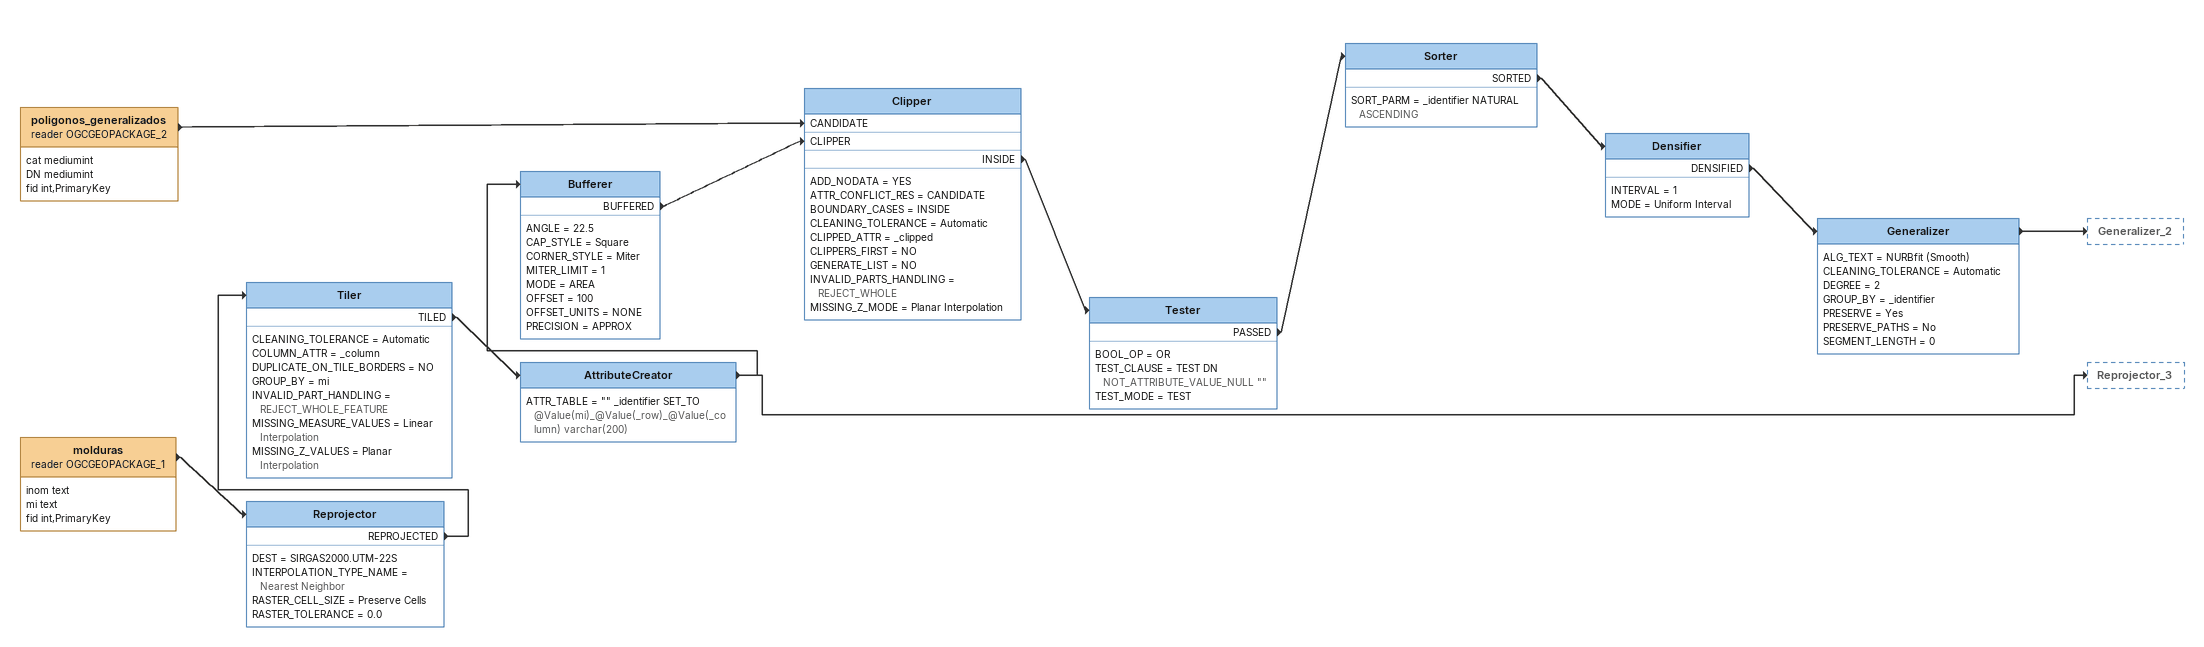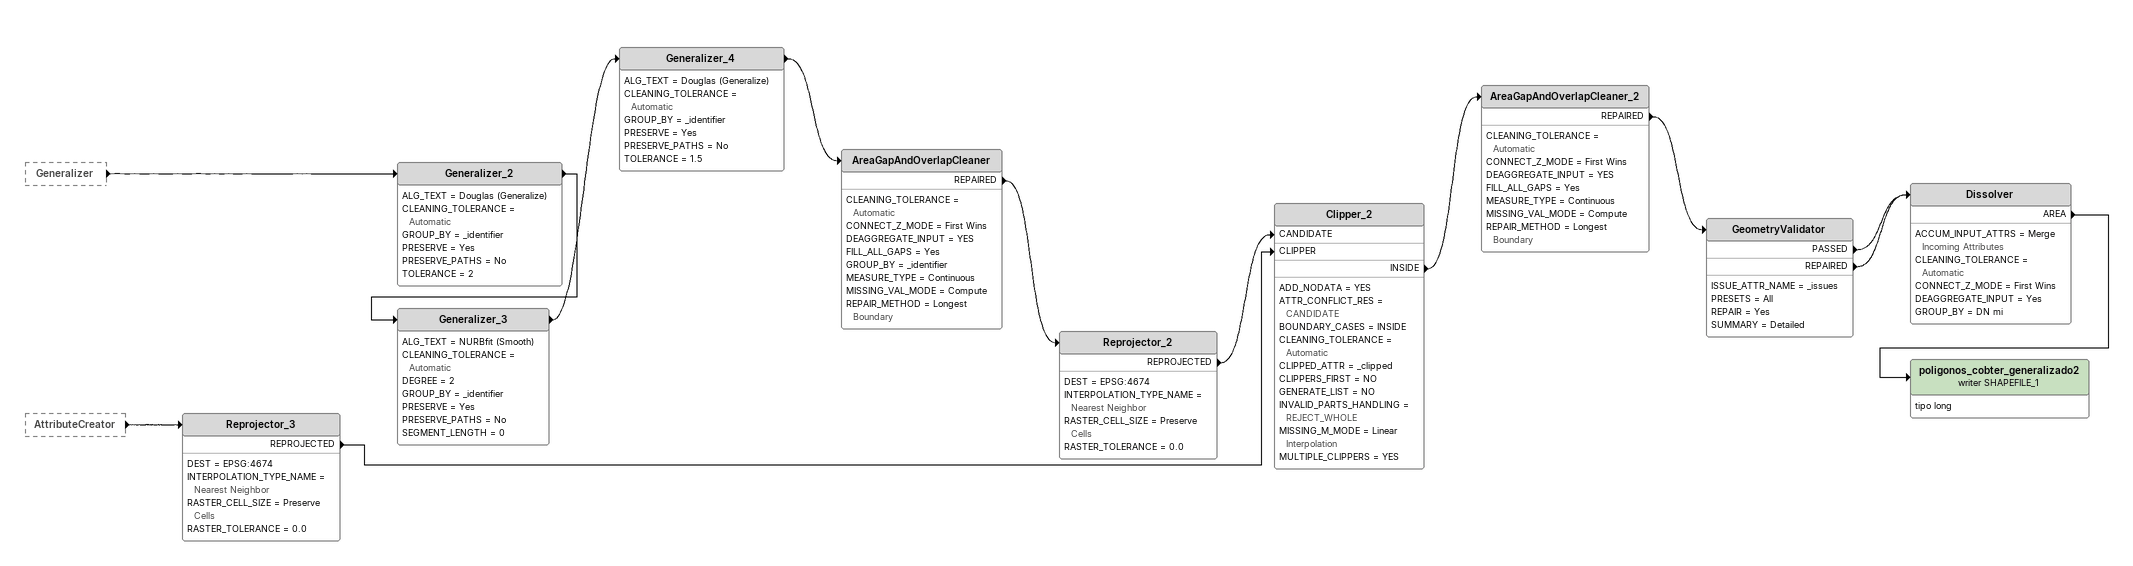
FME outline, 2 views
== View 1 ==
poligonos_generalizados (reader OGCGEOPACKAGE_2)
    attributes: cat mediumint, DN mediumint, fid int,PrimaryKey
    -> Clipper [CANDIDATE]
molduras (reader OGCGEOPACKAGE_1)
    attributes: inom text, mi text, fid int,PrimaryKey
    -> Reprojector
Reprojector
    DEST = SIRGAS2000.UTM-22S
    INTERPOLATION_TYPE_NAME = Nearest Neighbor
    RASTER_CELL_SIZE = Preserve Cells
    RASTER_TOLERANCE = 0.0
    REPROJECTED -> Tiler
Tiler
    CLEANING_TOLERANCE = Automatic
    COLUMN_ATTR = _column
    DUPLICATE_ON_TILE_BORDERS = NO
    GROUP_BY = mi
    INVALID_PART_HANDLING = REJECT_WHOLE_FEATURE
    MISSING_MEASURE_VALUES = Linear Interpolation
    MISSING_Z_VALUES = Planar Interpolation
    TILED -> AttributeCreator
AttributeCreator
    ATTR_TABLE = "" _identifier SET_TO @Value(mi)_@Value(_row)_@Value(_column) varchar(200)
    -> Bufferer
    -> Reprojector_3
Bufferer
    ANGLE = 22.5
    CAP_STYLE = Square
    CORNER_STYLE = Miter
    MITER_LIMIT = 1
    MODE = AREA
    OFFSET = 100
    OFFSET_UNITS = NONE
    PRECISION = APPROX
    BUFFERED -> Clipper [CLIPPER]
Clipper
    ADD_NODATA = YES
    ATTR_CONFLICT_RES = CANDIDATE
    BOUNDARY_CASES = INSIDE
    CLEANING_TOLERANCE = Automatic
    CLIPPED_ATTR = _clipped
    CLIPPERS_FIRST = NO
    GENERATE_LIST = NO
    INVALID_PARTS_HANDLING = REJECT_WHOLE
    MISSING_Z_MODE = Planar Interpolation
    INSIDE -> Tester
Tester
    BOOL_OP = OR
    TEST_CLAUSE = TEST DN NOT_ATTRIBUTE_VALUE_NULL ""
    TEST_MODE = TEST
    PASSED -> Sorter
Sorter
    SORT_PARM = _identifier NATURAL ASCENDING
    SORTED -> Densifier
Densifier
    INTERVAL = 1
    MODE = Uniform Interval
    DENSIFIED -> Generalizer
Generalizer
    ALG_TEXT = NURBfit (Smooth)
    CLEANING_TOLERANCE = Automatic
    DEGREE = 2
    GROUP_BY = _identifier
    PRESERVE = Yes
    PRESERVE_PATHS = No
    SEGMENT_LENGTH = 0
    -> Generalizer_2

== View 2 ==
Generalizer [outside]
    -> Generalizer_2
AttributeCreator [outside]
    -> Reprojector_3
Generalizer_2
    ALG_TEXT = Douglas (Generalize)
    CLEANING_TOLERANCE = Automatic
    GROUP_BY = _identifier
    PRESERVE = Yes
    PRESERVE_PATHS = No
    TOLERANCE = 2
    -> Generalizer_3
Generalizer_3
    ALG_TEXT = NURBfit (Smooth)
    CLEANING_TOLERANCE = Automatic
    DEGREE = 2
    GROUP_BY = _identifier
    PRESERVE = Yes
    PRESERVE_PATHS = No
    SEGMENT_LENGTH = 0
    -> Generalizer_4
Generalizer_4
    ALG_TEXT = Douglas (Generalize)
    CLEANING_TOLERANCE = Automatic
    GROUP_BY = _identifier
    PRESERVE = Yes
    PRESERVE_PATHS = No
    TOLERANCE = 1.5
    -> AreaGapAndOverlapCleaner
AreaGapAndOverlapCleaner
    CLEANING_TOLERANCE = Automatic
    CONNECT_Z_MODE = First Wins
    DEAGGREGATE_INPUT = YES
    FILL_ALL_GAPS = Yes
    GROUP_BY = _identifier
    MEASURE_TYPE = Continuous
    MISSING_VAL_MODE = Compute
    REPAIR_METHOD = Longest Boundary
    REPAIRED -> Reprojector_2
Reprojector_2
    DEST = EPSG:4674
    INTERPOLATION_TYPE_NAME = Nearest Neighbor
    RASTER_CELL_SIZE = Preserve Cells
    RASTER_TOLERANCE = 0.0
    REPROJECTED -> Clipper_2 [CANDIDATE]
Reprojector_3
    DEST = EPSG:4674
    INTERPOLATION_TYPE_NAME = Nearest Neighbor
    RASTER_CELL_SIZE = Preserve Cells
    RASTER_TOLERANCE = 0.0
    REPROJECTED -> Clipper_2 [CLIPPER]
Clipper_2
    ADD_NODATA = YES
    ATTR_CONFLICT_RES = CANDIDATE
    BOUNDARY_CASES = INSIDE
    CLEANING_TOLERANCE = Automatic
    CLIPPED_ATTR = _clipped
    CLIPPERS_FIRST = NO
    GENERATE_LIST = NO
    INVALID_PARTS_HANDLING = REJECT_WHOLE
    MISSING_M_MODE = Linear Interpolation
    MULTIPLE_CLIPPERS = YES
    INSIDE -> AreaGapAndOverlapCleaner_2
AreaGapAndOverlapCleaner_2
    CLEANING_TOLERANCE = Automatic
    CONNECT_Z_MODE = First Wins
    DEAGGREGATE_INPUT = YES
    FILL_ALL_GAPS = Yes
    MEASURE_TYPE = Continuous
    MISSING_VAL_MODE = Compute
    REPAIR_METHOD = Longest Boundary
    REPAIRED -> GeometryValidator
GeometryValidator
    ISSUE_ATTR_NAME = _issues
    PRESETS = All
    REPAIR = Yes
    SUMMARY = Detailed
    PASSED -> Dissolver
    REPAIRED -> Dissolver
Dissolver
    ACCUM_INPUT_ATTRS = Merge Incoming Attributes
    CLEANING_TOLERANCE = Automatic
    CONNECT_Z_MODE = First Wins
    DEAGGREGATE_INPUT = Yes
    GROUP_BY = DN mi
    AREA -> poligonos_cobter_generalizado2 (writer SHAPEFILE_1)
poligonos_cobter_generalizado2 (writer SHAPEFILE_1)
    attributes: tipo long
